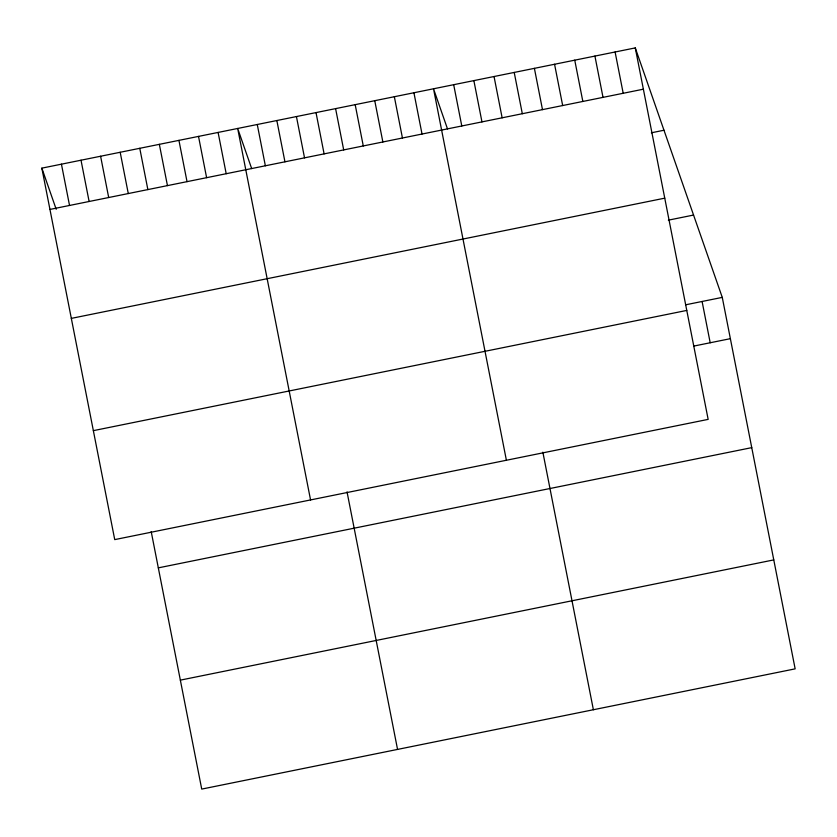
<?xml version="1.0" encoding="UTF-8"?>
<svg xmlns="http://www.w3.org/2000/svg" width="837" height="837" viewBox="0 0 837 837"><rect width="100%" height="100%" fill="white"/><g stroke="black" fill="none" stroke-linecap="round" stroke-linejoin="round"><path stroke-width="1.26" d="M635.273 47.908L708.154 419.379L114.732 539.614L41.85 168.143L635.273 47.908L722.268 297.386L795.15 668.857L201.727 789.092L151.194 531.547M49.948 209.428L643.371 89.193M651.374 132.79L663.982 130.237M71.323 318.384L664.756 198.16M668.344 220.162L693.559 215.057M685.702 304.794L722.268 297.386M93.357 430.647L686.779 310.422M693.8 346.079L730.366 338.671M158.319 567.863L751.752 447.638M180.353 680.136L773.775 559.901M447.502 128.919L433.514 88.785L506.395 460.266M251.675 168.593L237.677 128.459L310.558 499.94M41.85 168.143L56.205 209.302M702.097 301.477L710.194 342.762M615.101 51.999L623.199 93.284M594.919 56.079L603.017 97.364M574.747 60.17L582.845 101.455M554.565 64.261L562.673 105.546M534.393 68.341L542.491 109.637M514.211 72.432L522.319 113.717M494.039 76.523L502.137 117.808M473.868 80.614L481.966 121.899M542.857 452.189L593.381 709.745M453.685 84.694L461.783 125.979M413.928 92.75L422.026 134.035M394.342 96.715L402.44 138.011M374.756 100.691L382.865 141.976M355.181 104.656L363.279 145.941M335.595 108.622L343.693 149.907M316.009 112.587L324.107 153.872M296.434 116.563L304.532 157.848M276.848 120.528L284.946 161.813M347.031 491.874L397.554 749.418M257.262 124.493L265.36 165.778M218.101 132.434L226.199 173.719M198.515 136.4L206.613 177.685M178.93 140.365L187.028 181.65M159.344 144.33L167.452 185.615M139.769 148.295L147.867 189.591M120.183 152.271L128.281 193.556M100.597 156.237L108.695 197.522M81.011 160.202L89.12 201.487M61.436 164.167L69.534 205.452"/></g></svg>
